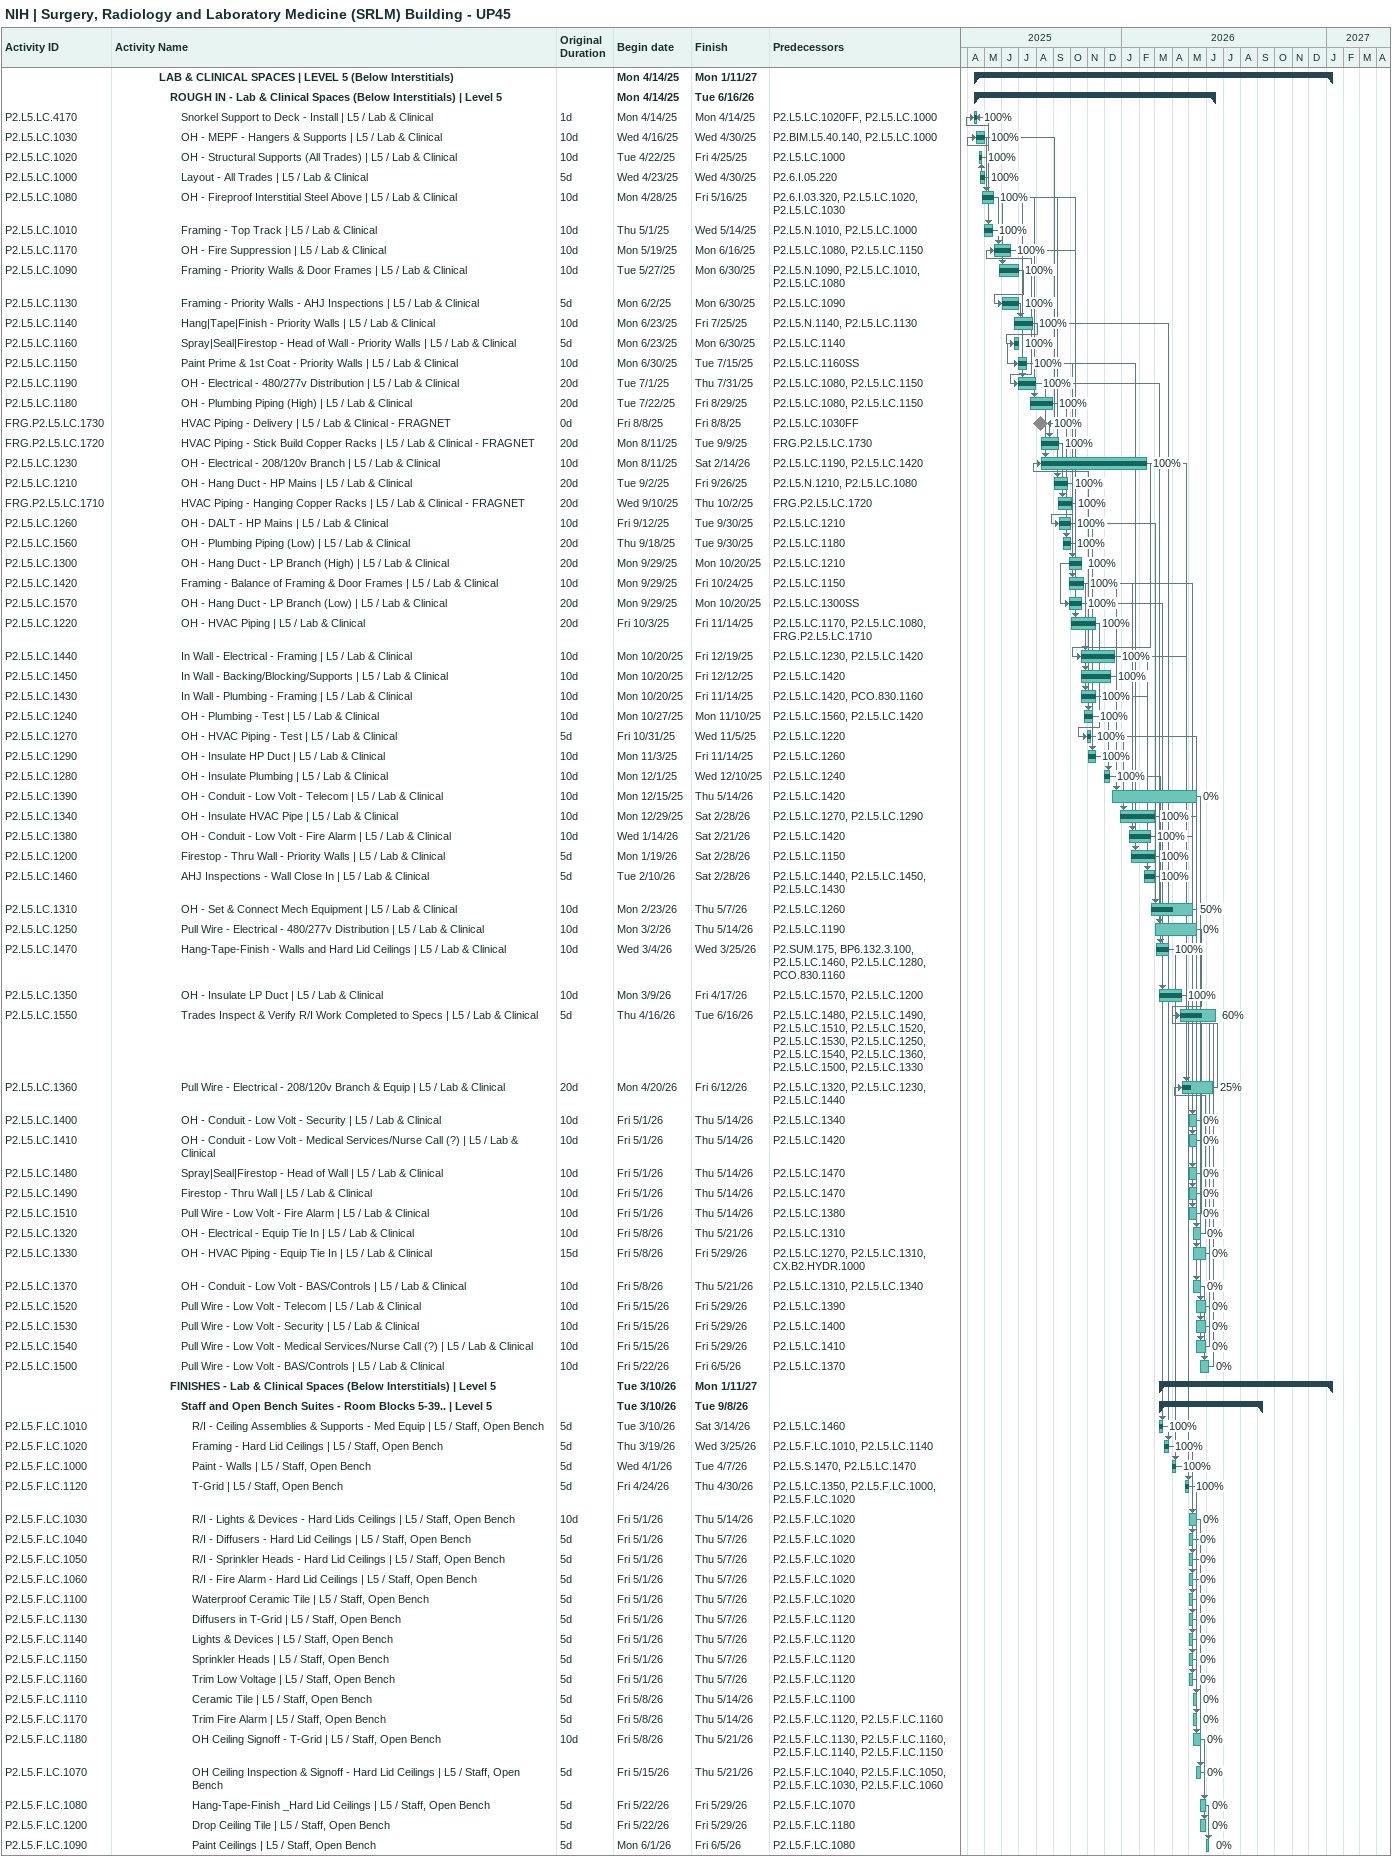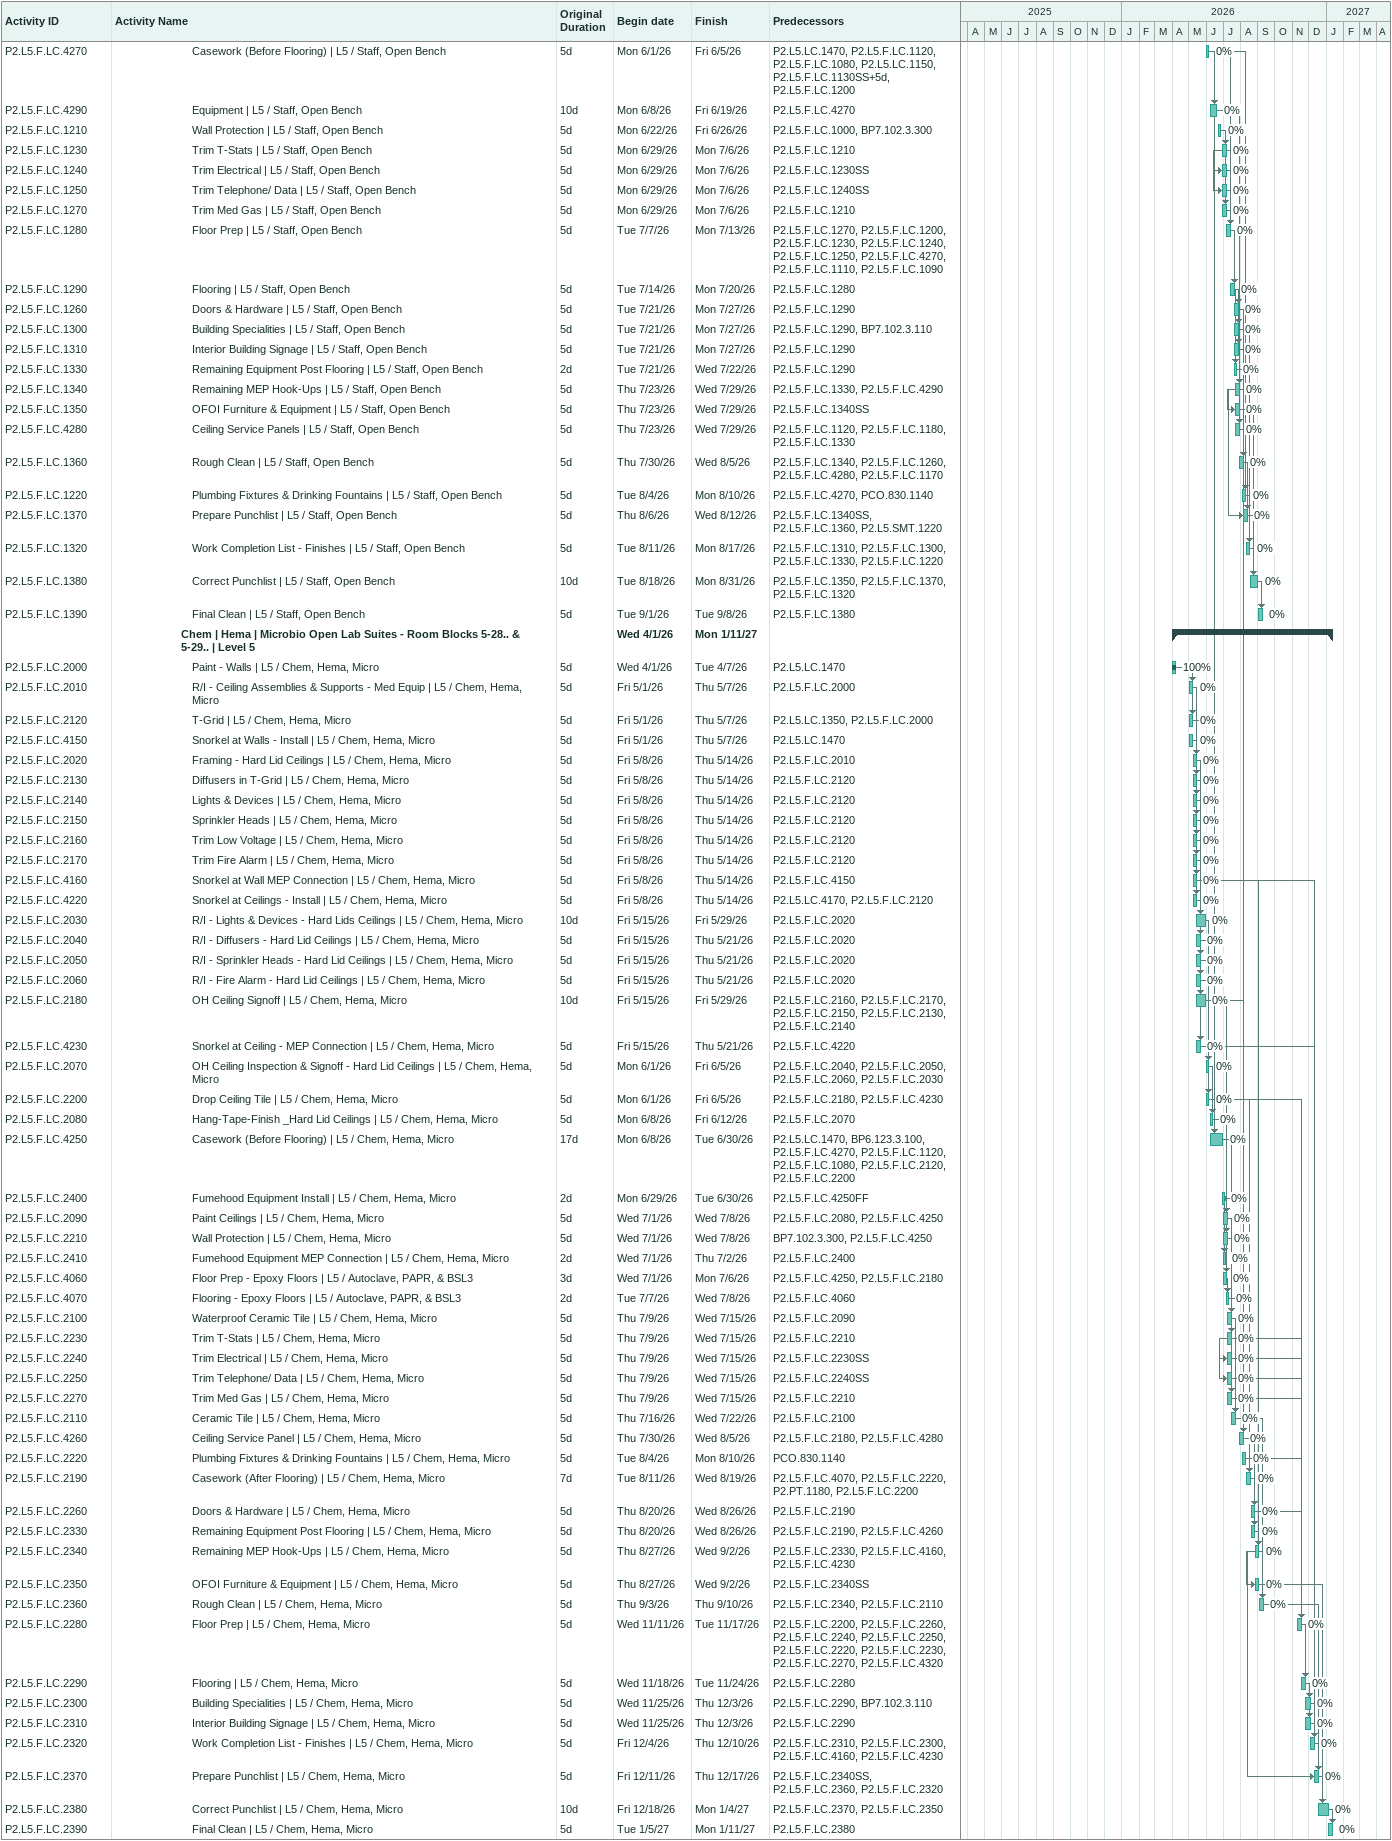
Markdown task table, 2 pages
NIH | Surgery, Radiology and Laboratory Medicine (SRLM) Building - UP45

| ID | Level | Task | Original duration | Start | Finish | Predecessors | % complete |
|---|---|---|---|---|---|---|---|
|  | 5 | **LAB & CLINICAL SPACES \| LEVEL 5 (Below Interstitials)** |  | 2025-04-14 | 2027-01-11 |  |  |
|  | 6 | **ROUGH IN - Lab & Clinical Spaces (Below Interstitials) \| Level 5** |  | 2025-04-14 | 2026-06-16 |  |  |
| P2.L5.LC.4170 | 7 | Snorkel Support to Deck - Install \| L5 / Lab & Clinical | 1d | 2025-04-14 | 2025-04-14 | P2.L5.LC.1020FF, P2.L5.LC.1000 | 100 |
| P2.L5.LC.1030 | 7 | OH - MEPF - Hangers & Supports \| L5 / Lab & Clinical | 10d | 2025-04-16 | 2025-04-30 | P2.BIM.L5.40.140, P2.L5.LC.1000 | 100 |
| P2.L5.LC.1020 | 7 | OH - Structural Supports (All Trades) \| L5 / Lab & Clinical | 10d | 2025-04-22 | 2025-04-25 | P2.L5.LC.1000 | 100 |
| P2.L5.LC.1000 | 7 | Layout - All Trades \| L5 / Lab & Clinical | 5d | 2025-04-23 | 2025-04-30 | P2.6.I.05.220 | 100 |
| P2.L5.LC.1080 | 7 | OH - Fireproof Interstitial Steel Above \| L5 / Lab & Clinical | 10d | 2025-04-28 | 2025-05-16 | P2.6.I.03.320, P2.L5.LC.1020, P2.L5.LC.1030 | 100 |
| P2.L5.LC.1010 | 7 | Framing - Top Track \| L5 / Lab & Clinical | 10d | 2025-05-01 | 2025-05-14 | P2.L5.N.1010, P2.L5.LC.1000 | 100 |
| P2.L5.LC.1170 | 7 | OH - Fire Suppression \| L5 / Lab & Clinical | 10d | 2025-05-19 | 2025-06-16 | P2.L5.LC.1080, P2.L5.LC.1150 | 100 |
| P2.L5.LC.1090 | 7 | Framing - Priority Walls & Door Frames \| L5 / Lab & Clinical | 10d | 2025-05-27 | 2025-06-30 | P2.L5.N.1090, P2.L5.LC.1010, P2.L5.LC.1080 | 100 |
| P2.L5.LC.1130 | 7 | Framing - Priority Walls - AHJ Inspections \| L5 / Lab & Clinical | 5d | 2025-06-02 | 2025-06-30 | P2.L5.LC.1090 | 100 |
| P2.L5.LC.1140 | 7 | Hang\|Tape\|Finish - Priority Walls \| L5 / Lab & Clinical | 10d | 2025-06-23 | 2025-07-25 | P2.L5.N.1140, P2.L5.LC.1130 | 100 |
| P2.L5.LC.1160 | 7 | Spray\|Seal\|Firestop - Head of Wall - Priority Walls \| L5 / Lab & Clinical | 5d | 2025-06-23 | 2025-06-30 | P2.L5.LC.1140 | 100 |
| P2.L5.LC.1150 | 7 | Paint Prime & 1st Coat - Priority Walls \| L5 / Lab & Clinical | 10d | 2025-06-30 | 2025-07-15 | P2.L5.LC.1160SS | 100 |
| P2.L5.LC.1190 | 7 | OH - Electrical - 480/277v Distribution \| L5 / Lab & Clinical | 20d | 2025-07-01 | 2025-07-31 | P2.L5.LC.1080, P2.L5.LC.1150 | 100 |
| P2.L5.LC.1180 | 7 | OH - Plumbing Piping (High) \| L5 / Lab & Clinical | 20d | 2025-07-22 | 2025-08-29 | P2.L5.LC.1080, P2.L5.LC.1150 | 100 |
| FRG.P2.L5.LC.1730 | 7 | HVAC Piping - Delivery \| L5 / Lab & Clinical - FRAGNET | 0d | 2025-08-08 | 2025-08-08 | P2.L5.LC.1030FF | 100 |
| FRG.P2.L5.LC.1720 | 7 | HVAC Piping - Stick Build Copper Racks \| L5 / Lab & Clinical - FRAGNET | 20d | 2025-08-11 | 2025-09-09 | FRG.P2.L5.LC.1730 | 100 |
| P2.L5.LC.1230 | 7 | OH - Electrical - 208/120v Branch \| L5 / Lab & Clinical | 10d | 2025-08-11 | 2026-02-14 | P2.L5.LC.1190, P2.L5.LC.1420 | 100 |
| P2.L5.LC.1210 | 7 | OH - Hang Duct - HP Mains \| L5 / Lab & Clinical | 20d | 2025-09-02 | 2025-09-26 | P2.L5.N.1210, P2.L5.LC.1080 | 100 |
| FRG.P2.L5.LC.1710 | 7 | HVAC Piping - Hanging Copper Racks \| L5 / Lab & Clinical - FRAGNET | 20d | 2025-09-10 | 2025-10-02 | FRG.P2.L5.LC.1720 | 100 |
| P2.L5.LC.1260 | 7 | OH - DALT - HP Mains \| L5 / Lab & Clinical | 10d | 2025-09-12 | 2025-09-30 | P2.L5.LC.1210 | 100 |
| P2.L5.LC.1560 | 7 | OH - Plumbing Piping (Low) \| L5 / Lab & Clinical | 20d | 2025-09-18 | 2025-09-30 | P2.L5.LC.1180 | 100 |
| P2.L5.LC.1300 | 7 | OH - Hang Duct - LP Branch (High) \| L5 / Lab & Clinical | 20d | 2025-09-29 | 2025-10-20 | P2.L5.LC.1210 | 100 |
| P2.L5.LC.1420 | 7 | Framing - Balance of Framing & Door Frames \| L5 / Lab & Clinical | 10d | 2025-09-29 | 2025-10-24 | P2.L5.LC.1150 | 100 |
| P2.L5.LC.1570 | 7 | OH - Hang Duct - LP Branch (Low) \| L5 / Lab & Clinical | 20d | 2025-09-29 | 2025-10-20 | P2.L5.LC.1300SS | 100 |
| P2.L5.LC.1220 | 7 | OH - HVAC Piping \| L5 / Lab & Clinical | 20d | 2025-10-03 | 2025-11-14 | P2.L5.LC.1170, P2.L5.LC.1080, FRG.P2.L5.LC.1710 | 100 |
| P2.L5.LC.1440 | 7 | In Wall - Electrical - Framing \| L5 / Lab & Clinical | 10d | 2025-10-20 | 2025-12-19 | P2.L5.LC.1230, P2.L5.LC.1420 | 100 |
| P2.L5.LC.1450 | 7 | In Wall - Backing/Blocking/Supports \| L5 / Lab & Clinical | 10d | 2025-10-20 | 2025-12-12 | P2.L5.LC.1420 | 100 |
| P2.L5.LC.1430 | 7 | In Wall - Plumbing - Framing \| L5 / Lab & Clinical | 10d | 2025-10-20 | 2025-11-14 | P2.L5.LC.1420, PCO.830.1160 | 100 |
| P2.L5.LC.1240 | 7 | OH - Plumbing - Test \| L5 / Lab & Clinical | 10d | 2025-10-27 | 2025-11-10 | P2.L5.LC.1560, P2.L5.LC.1420 | 100 |
| P2.L5.LC.1270 | 7 | OH - HVAC Piping - Test \| L5 / Lab & Clinical | 5d | 2025-10-31 | 2025-11-05 | P2.L5.LC.1220 | 100 |
| P2.L5.LC.1290 | 7 | OH - Insulate HP Duct \| L5 / Lab & Clinical | 10d | 2025-11-03 | 2025-11-14 | P2.L5.LC.1260 | 100 |
| P2.L5.LC.1280 | 7 | OH - Insulate Plumbing \| L5 / Lab & Clinical | 10d | 2025-12-01 | 2025-12-10 | P2.L5.LC.1240 | 100 |
| P2.L5.LC.1390 | 7 | OH - Conduit - Low Volt - Telecom \| L5 / Lab & Clinical | 10d | 2025-12-15 | 2026-05-14 | P2.L5.LC.1420 | 0 |
| P2.L5.LC.1340 | 7 | OH - Insulate HVAC Pipe \| L5 / Lab & Clinical | 10d | 2025-12-29 | 2026-02-28 | P2.L5.LC.1270, P2.L5.LC.1290 | 100 |
| P2.L5.LC.1380 | 7 | OH - Conduit - Low Volt - Fire Alarm \| L5 / Lab & Clinical | 10d | 2026-01-14 | 2026-02-21 | P2.L5.LC.1420 | 100 |
| P2.L5.LC.1200 | 7 | Firestop - Thru Wall - Priority Walls \| L5 / Lab & Clinical | 5d | 2026-01-19 | 2026-02-28 | P2.L5.LC.1150 | 100 |
| P2.L5.LC.1460 | 7 | AHJ Inspections - Wall Close In \| L5 / Lab & Clinical | 5d | 2026-02-10 | 2026-02-28 | P2.L5.LC.1440, P2.L5.LC.1450, P2.L5.LC.1430 | 100 |
| P2.L5.LC.1310 | 7 | OH - Set & Connect Mech Equipment \| L5 / Lab & Clinical | 10d | 2026-02-23 | 2026-05-07 | P2.L5.LC.1260 | 50 |
| P2.L5.LC.1250 | 7 | Pull Wire - Electrical - 480/277v Distribution \| L5 / Lab & Clinical | 10d | 2026-03-02 | 2026-05-14 | P2.L5.LC.1190 | 0 |
| P2.L5.LC.1470 | 7 | Hang-Tape-Finish - Walls and Hard Lid Ceilings \| L5 / Lab & Clinical | 10d | 2026-03-04 | 2026-03-25 | P2.SUM.175, BP6.132.3.100, P2.L5.LC.1460, P2.L5.LC.1280, PCO.830.1160 | 100 |
| P2.L5.LC.1350 | 7 | OH - Insulate LP Duct \| L5 / Lab & Clinical | 10d | 2026-03-09 | 2026-04-17 | P2.L5.LC.1570, P2.L5.LC.1200 | 100 |
| P2.L5.LC.1550 | 7 | Trades Inspect & Verify R/I Work Completed to Specs \| L5 / Lab & Clinical | 5d | 2026-04-16 | 2026-06-16 | P2.L5.LC.1480, P2.L5.LC.1490, P2.L5.LC.1510, P2.L5.LC.1520, P2.L5.LC.1530, P2.L5.LC.1250, P2.L5.LC.1540, P2.L5.LC.1360, P2.L5.LC.1500, P2.L5.LC.1330 | 60 |
| P2.L5.LC.1360 | 7 | Pull Wire - Electrical - 208/120v Branch & Equip \| L5 / Lab & Clinical | 20d | 2026-04-20 | 2026-06-12 | P2.L5.LC.1320, P2.L5.LC.1230, P2.L5.LC.1440 | 25 |
| P2.L5.LC.1400 | 7 | OH - Conduit - Low Volt - Security \| L5 / Lab & Clinical | 10d | 2026-05-01 | 2026-05-14 | P2.L5.LC.1340 | 0 |
| P2.L5.LC.1410 | 7 | OH - Conduit - Low Volt - Medical Services/Nurse Call (?) \| L5 / Lab & Clinical | 10d | 2026-05-01 | 2026-05-14 | P2.L5.LC.1420 | 0 |
| P2.L5.LC.1480 | 7 | Spray\|Seal\|Firestop - Head of Wall \| L5 / Lab & Clinical | 10d | 2026-05-01 | 2026-05-14 | P2.L5.LC.1470 | 0 |
| P2.L5.LC.1490 | 7 | Firestop - Thru Wall \| L5 / Lab & Clinical | 10d | 2026-05-01 | 2026-05-14 | P2.L5.LC.1470 | 0 |
| P2.L5.LC.1510 | 7 | Pull Wire - Low Volt - Fire Alarm \| L5 / Lab & Clinical | 10d | 2026-05-01 | 2026-05-14 | P2.L5.LC.1380 | 0 |
| P2.L5.LC.1320 | 7 | OH - Electrical - Equip Tie In \| L5 / Lab & Clinical | 10d | 2026-05-08 | 2026-05-21 | P2.L5.LC.1310 | 0 |
| P2.L5.LC.1330 | 7 | OH - HVAC Piping - Equip Tie In \| L5 / Lab & Clinical | 15d | 2026-05-08 | 2026-05-29 | P2.L5.LC.1270, P2.L5.LC.1310, CX.B2.HYDR.1000 | 0 |
| P2.L5.LC.1370 | 7 | OH - Conduit - Low Volt - BAS/Controls \| L5 / Lab & Clinical | 10d | 2026-05-08 | 2026-05-21 | P2.L5.LC.1310, P2.L5.LC.1340 | 0 |
| P2.L5.LC.1520 | 7 | Pull Wire - Low Volt - Telecom \| L5 / Lab & Clinical | 10d | 2026-05-15 | 2026-05-29 | P2.L5.LC.1390 | 0 |
| P2.L5.LC.1530 | 7 | Pull Wire - Low Volt - Security \| L5 / Lab & Clinical | 10d | 2026-05-15 | 2026-05-29 | P2.L5.LC.1400 | 0 |
| P2.L5.LC.1540 | 7 | Pull Wire - Low Volt - Medical Services/Nurse Call (?) \| L5 / Lab & Clinical | 10d | 2026-05-15 | 2026-05-29 | P2.L5.LC.1410 | 0 |
| P2.L5.LC.1500 | 7 | Pull Wire - Low Volt - BAS/Controls \| L5 / Lab & Clinical | 10d | 2026-05-22 | 2026-06-05 | P2.L5.LC.1370 | 0 |
|  | 6 | **FINISHES - Lab & Clinical Spaces (Below Interstitials) \| Level 5** |  | 2026-03-10 | 2027-01-11 |  |  |
|  | 7 | **Staff and Open Bench Suites - Room Blocks 5-39.. \| Level 5** |  | 2026-03-10 | 2026-09-08 |  |  |
| P2.L5.F.LC.1010 | 8 | R/I - Ceiling Assemblies & Supports - Med Equip \| L5 / Staff, Open Bench | 5d | 2026-03-10 | 2026-03-14 | P2.L5.LC.1460 | 100 |
| P2.L5.F.LC.1020 | 8 | Framing - Hard Lid Ceilings \| L5 / Staff, Open Bench | 5d | 2026-03-19 | 2026-03-25 | P2.L5.F.LC.1010, P2.L5.LC.1140 | 100 |
| P2.L5.F.LC.1000 | 8 | Paint - Walls \| L5 / Staff, Open Bench | 5d | 2026-04-01 | 2026-04-07 | P2.L5.S.1470, P2.L5.LC.1470 | 100 |
| P2.L5.F.LC.1120 | 8 | T-Grid \| L5 / Staff, Open Bench | 5d | 2026-04-24 | 2026-04-30 | P2.L5.LC.1350, P2.L5.F.LC.1000, P2.L5.F.LC.1020 | 100 |
| P2.L5.F.LC.1030 | 8 | R/I - Lights & Devices - Hard Lids Ceilings \| L5 / Staff, Open Bench | 10d | 2026-05-01 | 2026-05-14 | P2.L5.F.LC.1020 | 0 |
| P2.L5.F.LC.1040 | 8 | R/I - Diffusers - Hard Lid Ceilings \| L5 / Staff, Open Bench | 5d | 2026-05-01 | 2026-05-07 | P2.L5.F.LC.1020 | 0 |
| P2.L5.F.LC.1050 | 8 | R/I - Sprinkler Heads - Hard Lid Ceilings \| L5 / Staff, Open Bench | 5d | 2026-05-01 | 2026-05-07 | P2.L5.F.LC.1020 | 0 |
| P2.L5.F.LC.1060 | 8 | R/I - Fire Alarm - Hard Lid Ceilings \| L5 / Staff, Open Bench | 5d | 2026-05-01 | 2026-05-07 | P2.L5.F.LC.1020 | 0 |
| P2.L5.F.LC.1100 | 8 | Waterproof Ceramic Tile \| L5 / Staff, Open Bench | 5d | 2026-05-01 | 2026-05-07 | P2.L5.F.LC.1020 | 0 |
| P2.L5.F.LC.1130 | 8 | Diffusers in T-Grid \| L5 / Staff, Open Bench | 5d | 2026-05-01 | 2026-05-07 | P2.L5.F.LC.1120 | 0 |
| P2.L5.F.LC.1140 | 8 | Lights & Devices \| L5 / Staff, Open Bench | 5d | 2026-05-01 | 2026-05-07 | P2.L5.F.LC.1120 | 0 |
| P2.L5.F.LC.1150 | 8 | Sprinkler Heads \| L5 / Staff, Open Bench | 5d | 2026-05-01 | 2026-05-07 | P2.L5.F.LC.1120 | 0 |
| P2.L5.F.LC.1160 | 8 | Trim Low Voltage \| L5 / Staff, Open Bench | 5d | 2026-05-01 | 2026-05-07 | P2.L5.F.LC.1120 | 0 |
| P2.L5.F.LC.1110 | 8 | Ceramic Tile \| L5 / Staff, Open Bench | 5d | 2026-05-08 | 2026-05-14 | P2.L5.F.LC.1100 | 0 |
| P2.L5.F.LC.1170 | 8 | Trim Fire Alarm \| L5 / Staff, Open Bench | 5d | 2026-05-08 | 2026-05-14 | P2.L5.F.LC.1120, P2.L5.F.LC.1160 | 0 |
| P2.L5.F.LC.1180 | 8 | OH Ceiling Signoff - T-Grid \| L5 / Staff, Open Bench | 10d | 2026-05-08 | 2026-05-21 | P2.L5.F.LC.1130, P2.L5.F.LC.1160, P2.L5.F.LC.1140, P2.L5.F.LC.1150 | 0 |
| P2.L5.F.LC.1070 | 8 | OH Ceiling Inspection & Signoff - Hard Lid Ceilings \| L5 / Staff, Open Bench | 5d | 2026-05-15 | 2026-05-21 | P2.L5.F.LC.1040, P2.L5.F.LC.1050, P2.L5.F.LC.1030, P2.L5.F.LC.1060 | 0 |
| P2.L5.F.LC.1080 | 8 | Hang-Tape-Finish _Hard Lid Ceilings \| L5 / Staff, Open Bench | 5d | 2026-05-22 | 2026-05-29 | P2.L5.F.LC.1070 | 0 |
| P2.L5.F.LC.1200 | 8 | Drop Ceiling Tile \| L5 / Staff, Open Bench | 5d | 2026-05-22 | 2026-05-29 | P2.L5.F.LC.1180 | 0 |
| P2.L5.F.LC.1090 | 8 | Paint Ceilings \| L5 / Staff, Open Bench | 5d | 2026-06-01 | 2026-06-05 | P2.L5.F.LC.1080 | 0 |
| P2.L5.F.LC.4270 | 8 | Casework (Before Flooring) \| L5 / Staff, Open Bench | 5d | 2026-06-01 | 2026-06-05 | P2.L5.LC.1470, P2.L5.F.LC.1120, P2.L5.F.LC.1080, P2.L5.LC.1150, P2.L5.F.LC.1130SS+5d, P2.L5.F.LC.1200 | 0 |
| P2.L5.F.LC.4290 | 8 | Equipment \| L5 / Staff, Open Bench | 10d | 2026-06-08 | 2026-06-19 | P2.L5.F.LC.4270 | 0 |
| P2.L5.F.LC.1210 | 8 | Wall Protection \| L5 / Staff, Open Bench | 5d | 2026-06-22 | 2026-06-26 | P2.L5.F.LC.1000, BP7.102.3.300 | 0 |
| P2.L5.F.LC.1230 | 8 | Trim T-Stats \| L5 / Staff, Open Bench | 5d | 2026-06-29 | 2026-07-06 | P2.L5.F.LC.1210 | 0 |
| P2.L5.F.LC.1240 | 8 | Trim Electrical \| L5 / Staff, Open Bench | 5d | 2026-06-29 | 2026-07-06 | P2.L5.F.LC.1230SS | 0 |
| P2.L5.F.LC.1250 | 8 | Trim Telephone/ Data \| L5 / Staff, Open Bench | 5d | 2026-06-29 | 2026-07-06 | P2.L5.F.LC.1240SS | 0 |
| P2.L5.F.LC.1270 | 8 | Trim Med Gas \| L5 / Staff, Open Bench | 5d | 2026-06-29 | 2026-07-06 | P2.L5.F.LC.1210 | 0 |
| P2.L5.F.LC.1280 | 8 | Floor Prep \| L5 / Staff, Open Bench | 5d | 2026-07-07 | 2026-07-13 | P2.L5.F.LC.1270, P2.L5.F.LC.1200, P2.L5.F.LC.1230, P2.L5.F.LC.1240, P2.L5.F.LC.1250, P2.L5.F.LC.4270, P2.L5.F.LC.1110, P2.L5.F.LC.1090 | 0 |
| P2.L5.F.LC.1290 | 8 | Flooring \| L5 / Staff, Open Bench | 5d | 2026-07-14 | 2026-07-20 | P2.L5.F.LC.1280 | 0 |
| P2.L5.F.LC.1260 | 8 | Doors & Hardware \| L5 / Staff, Open Bench | 5d | 2026-07-21 | 2026-07-27 | P2.L5.F.LC.1290 | 0 |
| P2.L5.F.LC.1300 | 8 | Building Specialities \| L5 / Staff, Open Bench | 5d | 2026-07-21 | 2026-07-27 | P2.L5.F.LC.1290, BP7.102.3.110 | 0 |
| P2.L5.F.LC.1310 | 8 | Interior Building Signage \| L5 / Staff, Open Bench | 5d | 2026-07-21 | 2026-07-27 | P2.L5.F.LC.1290 | 0 |
| P2.L5.F.LC.1330 | 8 | Remaining Equipment Post Flooring \| L5 / Staff, Open Bench | 2d | 2026-07-21 | 2026-07-22 | P2.L5.F.LC.1290 | 0 |
| P2.L5.F.LC.1340 | 8 | Remaining MEP Hook-Ups \| L5 / Staff, Open Bench | 5d | 2026-07-23 | 2026-07-29 | P2.L5.F.LC.1330, P2.L5.F.LC.4290 | 0 |
| P2.L5.F.LC.1350 | 8 | OFOI Furniture & Equipment \| L5 / Staff, Open Bench | 5d | 2026-07-23 | 2026-07-29 | P2.L5.F.LC.1340SS | 0 |
| P2.L5.F.LC.4280 | 8 | Ceiling Service Panels \| L5 / Staff, Open Bench | 5d | 2026-07-23 | 2026-07-29 | P2.L5.F.LC.1120, P2.L5.F.LC.1180, P2.L5.F.LC.1330 | 0 |
| P2.L5.F.LC.1360 | 8 | Rough Clean \| L5 / Staff, Open Bench | 5d | 2026-07-30 | 2026-08-05 | P2.L5.F.LC.1340, P2.L5.F.LC.1260, P2.L5.F.LC.4280, P2.L5.F.LC.1170 | 0 |
| P2.L5.F.LC.1220 | 8 | Plumbing Fixtures & Drinking Fountains \| L5 / Staff, Open Bench | 5d | 2026-08-04 | 2026-08-10 | P2.L5.F.LC.4270, PCO.830.1140 | 0 |
| P2.L5.F.LC.1370 | 8 | Prepare Punchlist \| L5 / Staff, Open Bench | 5d | 2026-08-06 | 2026-08-12 | P2.L5.F.LC.1340SS, P2.L5.F.LC.1360, P2.L5.SMT.1220 | 0 |
| P2.L5.F.LC.1320 | 8 | Work Completion List - Finishes \| L5 / Staff, Open Bench | 5d | 2026-08-11 | 2026-08-17 | P2.L5.F.LC.1310, P2.L5.F.LC.1300, P2.L5.F.LC.1330, P2.L5.F.LC.1220 | 0 |
| P2.L5.F.LC.1380 | 8 | Correct Punchlist \| L5 / Staff, Open Bench | 10d | 2026-08-18 | 2026-08-31 | P2.L5.F.LC.1350, P2.L5.F.LC.1370, P2.L5.F.LC.1320 | 0 |
| P2.L5.F.LC.1390 | 8 | Final Clean \| L5 / Staff, Open Bench | 5d | 2026-09-01 | 2026-09-08 | P2.L5.F.LC.1380 | 0 |
|  | 7 | **Chem \| Hema \| Microbio Open Lab Suites - Room Blocks 5-28.. & 5-29.. \| Level 5** |  | 2026-04-01 | 2027-01-11 |  |  |
| P2.L5.F.LC.2000 | 8 | Paint - Walls \| L5 / Chem, Hema, Micro | 5d | 2026-04-01 | 2026-04-07 | P2.L5.LC.1470 | 100 |
| P2.L5.F.LC.2010 | 8 | R/I - Ceiling Assemblies & Supports - Med Equip \| L5 / Chem, Hema, Micro | 5d | 2026-05-01 | 2026-05-07 | P2.L5.F.LC.2000 | 0 |
| P2.L5.F.LC.2120 | 8 | T-Grid \| L5 / Chem, Hema, Micro | 5d | 2026-05-01 | 2026-05-07 | P2.L5.LC.1350, P2.L5.F.LC.2000 | 0 |
| P2.L5.F.LC.4150 | 8 | Snorkel at Walls - Install \| L5 / Chem, Hema, Micro | 5d | 2026-05-01 | 2026-05-07 | P2.L5.LC.1470 | 0 |
| P2.L5.F.LC.2020 | 8 | Framing - Hard Lid Ceilings \| L5 / Chem, Hema, Micro | 5d | 2026-05-08 | 2026-05-14 | P2.L5.F.LC.2010 | 0 |
| P2.L5.F.LC.2130 | 8 | Diffusers in T-Grid \| L5 / Chem, Hema, Micro | 5d | 2026-05-08 | 2026-05-14 | P2.L5.F.LC.2120 | 0 |
| P2.L5.F.LC.2140 | 8 | Lights & Devices \| L5 / Chem, Hema, Micro | 5d | 2026-05-08 | 2026-05-14 | P2.L5.F.LC.2120 | 0 |
| P2.L5.F.LC.2150 | 8 | Sprinkler Heads \| L5 / Chem, Hema, Micro | 5d | 2026-05-08 | 2026-05-14 | P2.L5.F.LC.2120 | 0 |
| P2.L5.F.LC.2160 | 8 | Trim Low Voltage \| L5 / Chem, Hema, Micro | 5d | 2026-05-08 | 2026-05-14 | P2.L5.F.LC.2120 | 0 |
| P2.L5.F.LC.2170 | 8 | Trim Fire Alarm \| L5 / Chem, Hema, Micro | 5d | 2026-05-08 | 2026-05-14 | P2.L5.F.LC.2120 | 0 |
| P2.L5.F.LC.4160 | 8 | Snorkel at Wall MEP Connection \| L5 / Chem, Hema, Micro | 5d | 2026-05-08 | 2026-05-14 | P2.L5.F.LC.4150 | 0 |
| P2.L5.F.LC.4220 | 8 | Snorkel at Ceilings - Install \| L5 / Chem, Hema, Micro | 5d | 2026-05-08 | 2026-05-14 | P2.L5.LC.4170, P2.L5.F.LC.2120 | 0 |
| P2.L5.F.LC.2030 | 8 | R/I - Lights & Devices - Hard Lids Ceilings \| L5 / Chem, Hema, Micro | 10d | 2026-05-15 | 2026-05-29 | P2.L5.F.LC.2020 | 0 |
| P2.L5.F.LC.2040 | 8 | R/I - Diffusers - Hard Lid Ceilings \| L5 / Chem, Hema, Micro | 5d | 2026-05-15 | 2026-05-21 | P2.L5.F.LC.2020 | 0 |
| P2.L5.F.LC.2050 | 8 | R/I - Sprinkler Heads - Hard Lid Ceilings \| L5 / Chem, Hema, Micro | 5d | 2026-05-15 | 2026-05-21 | P2.L5.F.LC.2020 | 0 |
| P2.L5.F.LC.2060 | 8 | R/I - Fire Alarm - Hard Lid Ceilings \| L5 / Chem, Hema, Micro | 5d | 2026-05-15 | 2026-05-21 | P2.L5.F.LC.2020 | 0 |
| P2.L5.F.LC.2180 | 8 | OH Ceiling Signoff \| L5 / Chem, Hema, Micro | 10d | 2026-05-15 | 2026-05-29 | P2.L5.F.LC.2160, P2.L5.F.LC.2170, P2.L5.F.LC.2150, P2.L5.F.LC.2130, P2.L5.F.LC.2140 | 0 |
| P2.L5.F.LC.4230 | 8 | Snorkel at Ceiling - MEP Connection \| L5 / Chem, Hema, Micro | 5d | 2026-05-15 | 2026-05-21 | P2.L5.F.LC.4220 | 0 |
| P2.L5.F.LC.2070 | 8 | OH Ceiling Inspection & Signoff - Hard Lid Ceilings \| L5 / Chem, Hema, Micro | 5d | 2026-06-01 | 2026-06-05 | P2.L5.F.LC.2040, P2.L5.F.LC.2050, P2.L5.F.LC.2060, P2.L5.F.LC.2030 | 0 |
| P2.L5.F.LC.2200 | 8 | Drop Ceiling Tile \| L5 / Chem, Hema, Micro | 5d | 2026-06-01 | 2026-06-05 | P2.L5.F.LC.2180, P2.L5.F.LC.4230 | 0 |
| P2.L5.F.LC.2080 | 8 | Hang-Tape-Finish _Hard Lid Ceilings \| L5 / Chem, Hema, Micro | 5d | 2026-06-08 | 2026-06-12 | P2.L5.F.LC.2070 | 0 |
| P2.L5.F.LC.4250 | 8 | Casework (Before Flooring) \| L5 / Chem, Hema, Micro | 17d | 2026-06-08 | 2026-06-30 | P2.L5.LC.1470, BP6.123.3.100, P2.L5.F.LC.4270, P2.L5.F.LC.1120, P2.L5.F.LC.1080, P2.L5.F.LC.2120, P2.L5.F.LC.2200 | 0 |
| P2.L5.F.LC.2400 | 8 | Fumehood Equipment Install \| L5 / Chem, Hema, Micro | 2d | 2026-06-29 | 2026-06-30 | P2.L5.F.LC.4250FF | 0 |
| P2.L5.F.LC.2090 | 8 | Paint Ceilings \| L5 / Chem, Hema, Micro | 5d | 2026-07-01 | 2026-07-08 | P2.L5.F.LC.2080, P2.L5.F.LC.4250 | 0 |
| P2.L5.F.LC.2210 | 8 | Wall Protection \| L5 / Chem, Hema, Micro | 5d | 2026-07-01 | 2026-07-08 | BP7.102.3.300, P2.L5.F.LC.4250 | 0 |
| P2.L5.F.LC.2410 | 8 | Fumehood Equipment MEP Connection \| L5 / Chem, Hema, Micro | 2d | 2026-07-01 | 2026-07-02 | P2.L5.F.LC.2400 | 0 |
| P2.L5.F.LC.4060 | 8 | Floor Prep - Epoxy Floors \| L5 / Autoclave, PAPR, & BSL3 | 3d | 2026-07-01 | 2026-07-06 | P2.L5.F.LC.4250, P2.L5.F.LC.2180 | 0 |
| P2.L5.F.LC.4070 | 8 | Flooring - Epoxy Floors \| L5 / Autoclave, PAPR, & BSL3 | 2d | 2026-07-07 | 2026-07-08 | P2.L5.F.LC.4060 | 0 |
| P2.L5.F.LC.2100 | 8 | Waterproof Ceramic Tile \| L5 / Chem, Hema, Micro | 5d | 2026-07-09 | 2026-07-15 | P2.L5.F.LC.2090 | 0 |
| P2.L5.F.LC.2230 | 8 | Trim T-Stats \| L5 / Chem, Hema, Micro | 5d | 2026-07-09 | 2026-07-15 | P2.L5.F.LC.2210 | 0 |
| P2.L5.F.LC.2240 | 8 | Trim Electrical \| L5 / Chem, Hema, Micro | 5d | 2026-07-09 | 2026-07-15 | P2.L5.F.LC.2230SS | 0 |
| P2.L5.F.LC.2250 | 8 | Trim Telephone/ Data \| L5 / Chem, Hema, Micro | 5d | 2026-07-09 | 2026-07-15 | P2.L5.F.LC.2240SS | 0 |
| P2.L5.F.LC.2270 | 8 | Trim Med Gas \| L5 / Chem, Hema, Micro | 5d | 2026-07-09 | 2026-07-15 | P2.L5.F.LC.2210 | 0 |
| P2.L5.F.LC.2110 | 8 | Ceramic Tile \| L5 / Chem, Hema, Micro | 5d | 2026-07-16 | 2026-07-22 | P2.L5.F.LC.2100 | 0 |
| P2.L5.F.LC.4260 | 8 | Ceiling Service Panel \| L5 / Chem, Hema, Micro | 5d | 2026-07-30 | 2026-08-05 | P2.L5.F.LC.2180, P2.L5.F.LC.4280 | 0 |
| P2.L5.F.LC.2220 | 8 | Plumbing Fixtures & Drinking Fountains \| L5 / Chem, Hema, Micro | 5d | 2026-08-04 | 2026-08-10 | PCO.830.1140 | 0 |
| P2.L5.F.LC.2190 | 8 | Casework (After Flooring) \| L5 / Chem, Hema, Micro | 7d | 2026-08-11 | 2026-08-19 | P2.L5.F.LC.4070, P2.L5.F.LC.2220, P2.PT.1180, P2.L5.F.LC.2200 | 0 |
| P2.L5.F.LC.2260 | 8 | Doors & Hardware \| L5 / Chem, Hema, Micro | 5d | 2026-08-20 | 2026-08-26 | P2.L5.F.LC.2190 | 0 |
| P2.L5.F.LC.2330 | 8 | Remaining Equipment Post Flooring \| L5 / Chem, Hema, Micro | 5d | 2026-08-20 | 2026-08-26 | P2.L5.F.LC.2190, P2.L5.F.LC.4260 | 0 |
| P2.L5.F.LC.2340 | 8 | Remaining MEP Hook-Ups \| L5 / Chem, Hema, Micro | 5d | 2026-08-27 | 2026-09-02 | P2.L5.F.LC.2330, P2.L5.F.LC.4160, P2.L5.F.LC.4230 | 0 |
| P2.L5.F.LC.2350 | 8 | OFOI Furniture & Equipment \| L5 / Chem, Hema, Micro | 5d | 2026-08-27 | 2026-09-02 | P2.L5.F.LC.2340SS | 0 |
| P2.L5.F.LC.2360 | 8 | Rough Clean \| L5 / Chem, Hema, Micro | 5d | 2026-09-03 | 2026-09-10 | P2.L5.F.LC.2340, P2.L5.F.LC.2110 | 0 |
| P2.L5.F.LC.2280 | 8 | Floor Prep \| L5 / Chem, Hema, Micro | 5d | 2026-11-11 | 2026-11-17 | P2.L5.F.LC.2200, P2.L5.F.LC.2260, P2.L5.F.LC.2240, P2.L5.F.LC.2250, P2.L5.F.LC.2220, P2.L5.F.LC.2230, P2.L5.F.LC.2270, P2.L5.F.LC.4320 | 0 |
| P2.L5.F.LC.2290 | 8 | Flooring \| L5 / Chem, Hema, Micro | 5d | 2026-11-18 | 2026-11-24 | P2.L5.F.LC.2280 | 0 |
| P2.L5.F.LC.2300 | 8 | Building Specialities \| L5 / Chem, Hema, Micro | 5d | 2026-11-25 | 2026-12-03 | P2.L5.F.LC.2290, BP7.102.3.110 | 0 |
| P2.L5.F.LC.2310 | 8 | Interior Building Signage \| L5 / Chem, Hema, Micro | 5d | 2026-11-25 | 2026-12-03 | P2.L5.F.LC.2290 | 0 |
| P2.L5.F.LC.2320 | 8 | Work Completion List - Finishes \| L5 / Chem, Hema, Micro | 5d | 2026-12-04 | 2026-12-10 | P2.L5.F.LC.2310, P2.L5.F.LC.2300, P2.L5.F.LC.4160, P2.L5.F.LC.4230 | 0 |
| P2.L5.F.LC.2370 | 8 | Prepare Punchlist \| L5 / Chem, Hema, Micro | 5d | 2026-12-11 | 2026-12-17 | P2.L5.F.LC.2340SS, P2.L5.F.LC.2360, P2.L5.F.LC.2320 | 0 |
| P2.L5.F.LC.2380 | 8 | Correct Punchlist \| L5 / Chem, Hema, Micro | 10d | 2026-12-18 | 2027-01-04 | P2.L5.F.LC.2370, P2.L5.F.LC.2350 | 0 |
| P2.L5.F.LC.2390 | 8 | Final Clean \| L5 / Chem, Hema, Micro | 5d | 2027-01-05 | 2027-01-11 | P2.L5.F.LC.2380 | 0 |
